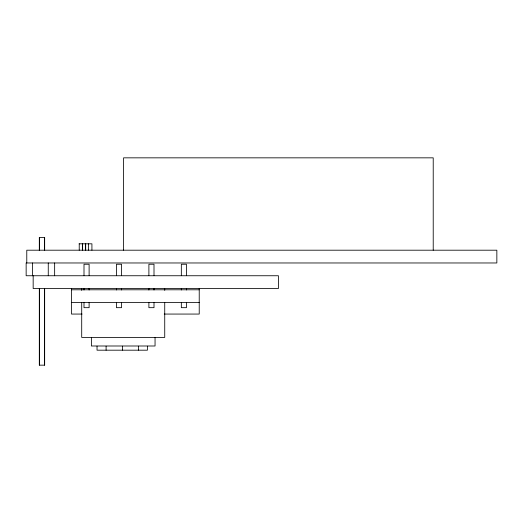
<?xml version="1.0" encoding="UTF-8"?>
<svg xmlns="http://www.w3.org/2000/svg" width="523" height="523" viewBox="0 0 523 523"><rect width="100%" height="100%" fill="white"/><g stroke="black" fill="none" stroke-linecap="round" stroke-linejoin="round"><path stroke-width="0.78" d="M79.078 243.81L91.924 243.81L91.924 250.197M71.488 289.794L199.224 289.794M71.488 302.569L199.224 302.569M82.059 314.062L71.488 314.062L71.488 288.519M164.235 314.062L199.224 314.062L199.224 288.519M433.221 250.197L433.221 157.841L123.585 157.841L123.585 250.197M186.45 275.503L186.45 264.246L181.337 264.246L181.337 275.503M186.45 288.376L186.45 289.984M186.45 302.569L186.45 307.674L181.337 307.674L181.337 302.569M181.337 288.376L181.337 289.984M164.732 288.755L164.732 290.376M164.732 302.542L164.732 337.413L81.706 337.413L81.706 302.542M155.05 337.328L155.05 345.997L91.388 345.997L91.388 337.328M154.004 275.503L154.004 264.246L148.892 264.246L148.892 275.503M154.004 288.376L154.004 289.984M154.004 302.569L154.004 307.674L148.892 307.674L148.892 302.569M148.892 288.376L148.892 289.984M147.408 346.193L147.408 350.188L97.03 350.188L97.03 346.193M138.471 346.193L138.471 350.188M122.532 346.193L122.532 350.188M121.558 275.503L121.558 264.246L116.446 264.246L116.446 275.503M121.558 288.376L121.558 289.984M121.558 302.569L121.558 307.674L116.446 307.674L116.446 302.569M116.446 288.376L116.446 289.984M106.097 346.193L106.097 350.188M89.113 275.503L89.113 264.246L84 264.246L84 275.503M89.113 288.376L89.113 289.984M89.113 302.569L89.113 307.674L84 307.674L84 302.569M88.459 243.81L88.459 250.197M85.687 243.81L85.687 250.197M85.458 243.81L85.458 250.197M84 288.376L84 289.984M82.608 243.81L82.608 250.197M82.379 243.81L82.379 250.197M81.706 288.755L81.706 290.376M79.228 243.81L79.228 250.197M54.647 262.971L54.647 275.745M48.26 262.971L48.26 275.745M44.658 250.439L44.658 237.422L39.31 237.422L39.31 250.439M44.658 288.676L44.658 365.159L39.31 365.159L39.31 288.676M44.422 237.422L44.422 250.439M44.422 288.676L44.422 365.159M39.552 237.422L39.552 250.439M39.552 288.676L39.552 365.159M33.165 275.745L33.165 288.519L278.419 288.519L278.419 275.745L26.15 275.745L26.15 262.971L496.85 262.971L496.85 250.197L26.778 250.197L26.778 262.971M32.537 262.971L32.537 275.745"/></g></svg>
